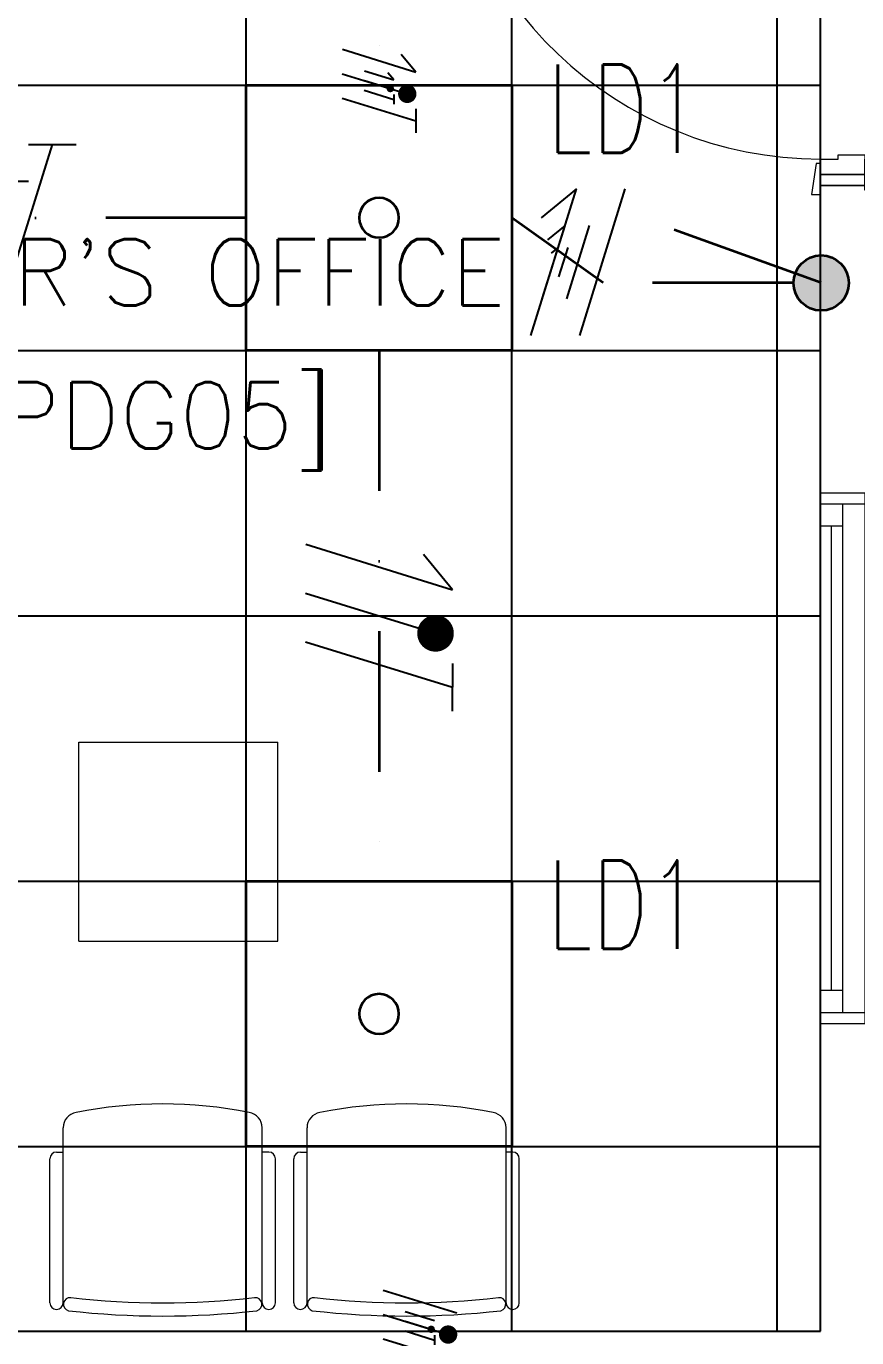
# Model space of a CAD drawing. Header units: inches. Extents: x -12418 to 183584, y -29325 to 19878.
# Drawn here: x 7302 to 9180, y -10032 to -7067 of the extents above; entities that cross this region are included whole.
import ezdxf
from ezdxf.enums import TextEntityAlignment as Align

# ---------------------------------------------------------------- set-up
doc = ezdxf.new("R2010")
doc.units = ezdxf.units.IN
doc.header["$LTSCALE"] = 25
doc.header["$MEASUREMENT"] = 0
doc.linetypes.add('DASHDOT', pattern=[25.4, 12.7, -6.35, 0, -6.35])
doc.layers.get('0').update_dxf_attribs({"color": 8})
for name, color, linetype, lineweight in [('00-Ground Floor$0$72_EGR_BASE_TEXT', 252, 'Continuous', 5), ('00-Ground Floor$0$Aluminum', 251, 'Continuous', 5), ('00-Ground Floor$0$LOADING', 253, 'Continuous', 5), ('00-Ground Floor$0$Walls', 251, 'Continuous', 5), ('00-Ground Floor$0$Wooden Joinery', 251, 'Continuous', 5), ('E-LITE-CIRC-NUMB', 6, 'Continuous', 25), ('E-LITE-CLNG', 150, 'Continuous', 35), ('E-LITE-CLNG-CNDT', 6, 'DASHDOT', 35), ('E-LITE-CTRL', 6, 'Continuous', 25), ('E-LITE-IDEN', 6, 'Continuous', 25), ('E-LITE-SWCH @ 100', 3, 'Continuous', 35), ('E-POWR-WIRE', 6, 'Continuous', 25), ('E-POWR-WIRE @ 100', 6, 'Continuous', 25), ('E-POWR-WIRE @ 20', 6, 'Continuous', 25), ('E-POWR-WIRE @ 50', 6, 'Continuous', 25)]:
    doc.layers.add(name, color=color, linetype=linetype, lineweight=lineweight)
doc.layers.add('00-Ground Floor$0$False Ceiling', color=251, linetype='Continuous')
doc.styles.add('00-Ground Floor$0$SIMPLEX', font='SIMPLEX.shx', dxfattribs={"height": 150})
doc.styles.add('DC_Simplex', font='SIMPLEX.shx', dxfattribs={"width": 0.7})

# ---------------------------------------------------------------- blocks, each defined once
blk = doc.blocks.new('00-Ground Floor$0$A$C72370EFE')
at = {"layer": '00-Ground Floor$0$Wooden Joinery'}
for p, q in [((-0.01, -0.04), (-0.02, -0.04)), ((-0.01, -0.03), (-0.01, -0.07)), ((0, -0.03), (-0.01, -0.03)), ((0.04, -0.03), (0.05, -0.03)), ((0.05, -0.03), (0.05, -0.07)), ((0.05, -0.04), (0.06, -0.04)), ((-0.05, -0.07), (-0.05, -0.16)), ((-0.03, -0.07), (-0.03, -0.16)), ((-0.01, -0.06), (-0.02, -0.06)), ((0, -0.07), (-0.01, -0.07)), ((0.04, -0.07), (0.05, -0.07)), ((0.05, -0.06), (0.06, -0.06)), ((0.07, -0.07), (0.07, -0.16)), ((0.09, -0.07), (0.09, -0.16)), ((-0.01, -0.17), (-0.02, -0.17)), ((-0.01, -0.17), (-0.01, -0.19)), ((0.05, -0.17), (0.06, -0.17)), ((0.05, -0.17), (0.05, -0.19)), ((-0.01, -0.19), (-0.02, -0.19)), ((0.05, -0.19), (0.06, -0.19))]:
    blk.add_line(p, q, dxfattribs=at)
for centre, radius, start, end in [((-0.02, -0.07), 0.03, 90, 180), ((0.06, -0.07), 0.03, 0, 90), ((-0.02, -0.07), 0.01, 90, 180), ((0.06, -0.07), 0.01, 0, 90), ((-0.02, -0.16), 0.03, 180, 270), ((-0.02, -0.16), 0.01, 180, 270), ((0.06, -0.16), 0.01, 270, 0), ((0.06, -0.16), 0.03, 270, 0)]:
    blk.add_arc(centre, radius, start, end, dxfattribs=at)
blk = doc.blocks.new('00-Ground Floor$0$A$C5DAD61B4')
at = {"layer": '00-Ground Floor$0$Wooden Joinery'}
for points in [[(80, 959.1), (80, 969.1), (10, 979.1), (10, 959.1)], [(940, 959.1), (940, 969.1), (1010, 979.1), (1010, 959.1)], [(70, 859.1), (70, 849.1), (0, 839.1), (0, 859.1)], [(120, 859.1), (120, 0), (80, 0), (80, 859.1)], [(950, 859.1), (950, 849.1), (1020, 839.1), (1020, 859.1)]]:
    blk.add_lwpolyline(points, close=True, dxfattribs=at)
for points in [[(45, 859.1), (45, 959.1), (20, 959.1), (20, 859.1), (45, 859.1)], [(45, 859.1), (80, 859.1), (80, 899.1), (90, 899.1), (90, 959.1), (45, 959.1), (45, 859.1)], [(975, 859.1), (940, 859.1), (940, 899.1), (930, 899.1), (930, 959.1), (975, 959.1), (975, 859.1)], [(975, 859.1), (975, 959.1), (1000, 959.1), (1000, 859.1), (975, 859.1)]]:
    blk.add_lwpolyline(points, dxfattribs=at)
blk.add_arc((80, 859.1), 860, 272.666, 0, dxfattribs=at)
at = {"layer": '00-Ground Floor$0$Wooden Joinery', "xscale": 999.9999999998854, "yscale": 999.9999999998854, "zscale": 999.9999999998854, "rotation": 180}
blk.add_blockref('00-Ground Floor$0$A$C72370EFE', (120, 0), dxfattribs=at)
blk = doc.blocks.new('00-Ground Floor$0$GF21016-P')
at = {"layer": '00-Ground Floor$0$LOADING', "extrusion": (-1.24384e-09, -1.20261e-09, -1)}
for p, q in [((0.0128, 0.0179), (0.0128, 0.4136)), ((0.4628, 0.0179), (0.4628, 0.4136)), ((-0.0022, 0.3585), (0.0128, 0.3585)), ((0.4778, 0.3585), (0.4628, 0.3585)), ((-0.0172, 0.0179), (-0.0172, 0.3435)), ((0.4928, 0.0179), (0.4928, 0.3435)), ((0.4778, 0.0029), (0.4778, 0.0029))]:
    blk.add_line(p, q, dxfattribs=at)
for centre, radius, start, end in [((-0.0478, 0.4136), 0.035, 0, 80.6557), ((-0.2378, -0.5362), 1.0036, 78.7568, 101.2432), ((-0.4278, 0.4136), 0.035, 99.3443, 180), ((0.0022, 0.3435), 0.015, 0, 90), ((-0.4778, 0.3435), 0.015, 90, 180), ((-0.0284, 0.0145), 0.015, 284.3864, 95.5209), ((-0.4471, 0.0145), 0.015, 84.4791, 255.6136), ((0.0022, 0.0179), 0.015, 270, 0), ((0.0022, 0.0179), 0.015, 180, 270), ((-0.2378, 1.8734), 1.8855, 263.5119, 276.4881), ((-0.2378, 1.8928), 1.8749, 263.6341, 276.3659), ((-0.4778, 0.0179), 0.015, 270, 0), ((-0.4778, 0.0179), 0.015, 180, 270)]:
    blk.add_arc(centre, radius, start, end, dxfattribs=at)
blk = doc.blocks.new('00-Ground Floor$0$GF21058A-P')
at = {"color": 0}
for p, q in [((-0.225, 0.45), (0.225, 0.45)), ((-0.225, 0), (-0.225, 0.45)), ((0.225, 0), (0.225, 0.45)), ((-0.225, 0), (0.225, 0))]:
    blk.add_line(p, q, dxfattribs=at)
blk = doc.blocks.new('00-Ground Floor$0$A$C37be4daf')
at = {"layer": '00-Ground Floor$0$Aluminum'}
for p, q in [((1416, 598.2), (216, 598.2)), ((241, 498.2), (241, 598.2)), ((291, 548.2), (291, 598.2)), ((1341, 548.2), (1341, 598.2)), ((1391, 498.2), (1391, 598.2)), ((291, 573.2), (1341, 573.2)), ((1391, 548.2), (241, 548.2)), ((1416, 498.2), (216, 498.2))]:
    blk.add_line(p, q, dxfattribs=at)
at = {"layer": '00-Ground Floor$0$Walls'}
for p, q in [((216, 498.2), (216, 598.2)), ((1416, 498.2), (1416, 598.2))]:
    blk.add_line(p, q, dxfattribs=at)
blk = doc.blocks.new('00-Ground Floor$0$A$Ce9e1c4c3')
at = {"layer": '00-Ground Floor$0$False Ceiling', "color": 254, "linetype": 'Continuous'}
for p, q in [((-92200, -10017.4), (-92200, -6347.4)), ((-91600, -10017.4), (-91600, -6347.4)), ((-91000, -10017.4), (-91000, -6347.4)), ((-94542.1, -7200), (-90902.1, -7200)), ((-94542.1, -7800), (-90902.1, -7800)), ((-94542.1, -8400), (-90902.1, -8400)), ((-94542.1, -9000), (-90902.1, -9000)), ((-94542.1, -9600), (-90902.1, -9600))]:
    blk.add_line(p, q, dxfattribs=at)
at = {"layer": '00-Ground Floor$0$False Ceiling', "color": 254}
for p, q in [((-90902.1, -10017.4, 0), (-90902.1, -6347.4, 0)), ((-94542.1, -10017.4, 0), (-90902.1, -10017.4, 0))]:
    blk.add_line(p, q, dxfattribs=at)
blk = doc.blocks.new('00-Ground Floor')
at = {"layer": '00-Ground Floor$0$Walls'}
for p, q in [((9097.9, -7427.4, 0), (9197.9, -7427.4, 0)), ((9097.9, -10017.4, 0), (9097.9, -7427.4, 0)), ((9097.9, -10017.4, 0), (5457.9, -10017.4, 0))]:
    blk.add_line(p, q, dxfattribs=at)
at = {"rotation": 90}
blk.add_blockref('00-Ground Floor$0$A$C37be4daf', (9696.2, -9538.4, 0), dxfattribs=at)
at = {"layer": '00-Ground Floor$0$False Ceiling', "color": 254}
blk.add_blockref('00-Ground Floor$0$A$Ce9e1c4c3', (100000, 0), dxfattribs=at)
at = {"layer": '00-Ground Floor$0$LOADING', "extrusion": (7.77437e-06, 8.59117e-06, -1), "xscale": -1000.000000000004, "yscale": 1000.000000000004, "zscale": 999.9999999999978, "rotation": 359.9999999987463}
blk.add_blockref('00-Ground Floor$0$GF21058A-P', (-7646, -9136, 0), dxfattribs=at)
at = {"layer": '00-Ground Floor$0$LOADING', "extrusion": (2.67577e-11, 8.17196e-07, -1), "xscale": 1000, "yscale": 1000, "zscale": 1000, "rotation": 359.9999748871168}
for p in [(-7848.7, -9971.2, 0), (-8400, -9971.2, 0)]:
    blk.add_blockref('00-Ground Floor$0$GF21016-P', p, dxfattribs=at)
at = {"layer": '00-Ground Floor$0$Wooden Joinery', "rotation": 270}
blk.add_blockref('00-Ground Floor$0$A$C5DAD61B4', (8238.9, -6427.4, 0), dxfattribs=at)
at = {"layer": '00-Ground Floor$0$72_EGR_BASE_TEXT', "extrusion": (8.17011e-07, -7.77426e-06, 1), "insert": (7279.6, -7548.4, 0), "char_height": 150, "attachment_point": 2, "text_direction": (1, 0, -1e-06), "style": '00-Ground Floor$0$SIMPLEX'}
blk.add_mtext("SUPERVISOR'S OFFICE", dxfattribs=at)
at = {"layer": '00-Ground Floor$0$72_EGR_BASE_TEXT', "insert": (7504.2, -7871.8, 0), "char_height": 150, "attachment_point": 2, "style": '00-Ground Floor$0$SIMPLEX'}
blk.add_mtext('[OPDG05]', dxfattribs=at)
blk = doc.blocks.new('*U30')
blk.add_hatch(color=256).paths.add_polyline_path([(0.625, -0.625, 1), (0.625, 0.625, 1)])
blk.add_line((0.625, 0), (3.947, -1.2))
blk.add_circle((0.625, 0), 0.625)
at = {"layer": 'E-LITE-CTRL', "style": 'DC_Simplex', "width": 0.7, "flags": 8}
blk.add_attdef('CONTROL', (-26.627, -10.116), '', height=2, rotation=360, dxfattribs=at)
at = {"layer": 'E-LITE-IDEN', "style": 'DC_Simplex', "width": 0.7, "flags": 8}
blk.add_attdef('TYPE', text='', height=2, rotation=360, dxfattribs=at).set_placement((-31.991, -10.116), align=Align.RIGHT)
blk = doc.blocks.new('*U59')
blk.add_lwpolyline([(-300, 300), (-300, -300), (300, -300), (300, 300)], close=True)
blk.add_circle((0, 0), 45)
at = {"layer": 'E-LITE-CIRC-NUMB', "style": 'DC_Simplex', "width": 0.7, "flags": 8}
blk.add_attdef('CIRCUIT', text='', height=200, rotation=0, dxfattribs=at).set_placement((-473.9, 300), align=Align.RIGHT)
at = {"layer": 'E-LITE-CTRL', "style": 'DC_Simplex', "width": 0.7, "flags": 8}
blk.add_attdef('CONTROL', (1118.9, -935), '', height=200, rotation=360, dxfattribs=at)
at = {"layer": 'E-LITE-IDEN', "style": 'DC_Simplex', "width": 0.7, "flags": 8}
blk.add_attdef('TYPE', (-380, 146.8), '', height=200, rotation=360, dxfattribs=at)
blk = doc.blocks.new('*U77')
for p, q in [((-0.515, -1.66), (0.515, 1.66)), ((0.515, 1.66), (-0.287, 1.001)), ((0.587, -1.663), (1.617, 1.658))]:
    blk.add_line(p, q)
blk = doc.blocks.new('*U1176')
at = {"layer": 'E-POWR-WIRE @ 100', "xscale": 100, "yscale": 100, "zscale": 100}
blk.add_blockref('*U77', (8494.9, -7600.3, 0), dxfattribs=at)
at = {"layer": 'E-POWR-WIRE @ 20', "xscale": 20, "yscale": 20, "zscale": 20}
blk.add_blockref('*U77', (8494.9, -7600.3, 0), dxfattribs=at)
at = {"layer": 'E-POWR-WIRE @ 50', "xscale": 50, "yscale": 50, "zscale": 50}
blk.add_blockref('*U77', (8494.9, -7600.3, 0), dxfattribs=at)
blk = doc.blocks.new('*U74')
for p, q in [((-1.617, -1.658), (-0.587, 1.663)), ((-0.587, 1.663), (-1.389, 1.004)), ((-0.515, -1.66), (0.515, 1.66)), ((0.587, -1.663), (1.617, 1.658)), ((1.078, 1.659), (2.157, 1.657))]:
    blk.add_line(p, q)
at = {"const_width": 0.414}
blk.add_lwpolyline([(0.19, 1.278, 1), (0.604, 1.277, 1)], format="xyb", close=True, dxfattribs=at)
blk = doc.blocks.new('*U1344')
at = {"layer": 'E-POWR-WIRE @ 100', "xscale": 100, "yscale": 100, "zscale": 100}
blk.add_blockref('*U74', (7200, -7500), dxfattribs=at)
at = {"layer": 'E-POWR-WIRE @ 20', "xscale": 20, "yscale": 20, "zscale": 20}
blk.add_blockref('*U74', (7200, -7500), dxfattribs=at)
at = {"layer": 'E-POWR-WIRE @ 50', "xscale": 50, "yscale": 50, "zscale": 50}
blk.add_blockref('*U74', (7200, -7500), dxfattribs=at)
blk = doc.blocks.new('*U82')
for p, q in [((-1.658, 1.617), (1.663, 0.587)), ((1.663, 0.587), (1.004, 1.389)), ((-1.66, 0.515), (1.66, -0.515)), ((-1.663, -0.587), (1.658, -1.617)), ((1.659, -1.078), (1.657, -2.157))]:
    blk.add_line(p, q)
at = {"const_width": 0.414}
blk.add_lwpolyline([(1.278, -0.19, 1), (1.277, -0.604, 1)], format="xyb", close=True, dxfattribs=at)
blk = doc.blocks.new('*U1402')
at = {"layer": 'E-POWR-WIRE @ 100', "xscale": 100, "yscale": 100, "zscale": 100}
blk.add_blockref('*U82', (8100, -8400), dxfattribs=at)
at = {"layer": 'E-POWR-WIRE @ 20', "xscale": 20, "yscale": 20, "zscale": 20}
blk.add_blockref('*U82', (8100, -7200), dxfattribs=at)
at = {"layer": 'E-POWR-WIRE @ 50', "xscale": 50, "yscale": 50, "zscale": 50}
blk.add_blockref('*U82', (8100, -7200), dxfattribs=at)
blk = doc.blocks.new('*U83')
for p, q in [((-1.658, 1.617), (1.663, 0.587)), ((-1.66, 0.515), (1.66, -0.515)), ((-1.663, -0.587), (1.658, -1.617)), ((1.659, -1.078), (1.657, -2.157))]:
    blk.add_line(p, q)
at = {"const_width": 0.414}
blk.add_lwpolyline([(1.278, -0.19, 1), (1.277, -0.604, 1)], format="xyb", close=True, dxfattribs=at)
blk = doc.blocks.new('*U1405')
at = {"layer": 'E-POWR-WIRE @ 100', "xscale": 100, "yscale": 100, "zscale": 100}
blk.add_blockref('*U83', (8192.4, -11205.3, 0), dxfattribs=at)
at = {"layer": 'E-POWR-WIRE @ 20', "xscale": 20, "yscale": 20, "zscale": 20}
blk.add_blockref('*U83', (8192.4, -10005.3, 0), dxfattribs=at)
at = {"layer": 'E-POWR-WIRE @ 50', "xscale": 50, "yscale": 50, "zscale": 50}
blk.add_blockref('*U83', (8192.4, -10005.3, 0), dxfattribs=at)

msp = doc.modelspace()

# ---------------------------------------------------------------- linework, layer by layer
at = {"layer": 'E-LITE-CLNG-CNDT'}
for points in [[(8100, -6000), (8100, -7200)], [(7800, -7500), (6600, -7500)], [(8100, -7800), (8100, -9000)]]:
    msp.add_lwpolyline(points, dxfattribs=at)
at = {"layer": 'E-LITE-CLNG-CNDT', "elevation": 0}
msp.add_lwpolyline([(9035.4, -7647.4), (8606.4, -7647.4), (8400, -7500)], dxfattribs=at)

# ---------------------------------------------------------------- block references
at = {"layer": 'E-LITE-CLNG'}
ref = msp.add_blockref('*U59', (8100, -7500), dxfattribs=dict(at, xscale=-1))
ref.add_attrib('TYPE', 'LD1', (8480, -7353.2), dxfattribs={"layer": 'E-LITE-IDEN', "height": 200, "rotation": 0, "style": 'DC_Simplex', "width": 0.7, "flags": 8})
ref = msp.add_blockref('*U59', (8100, -9300), dxfattribs=dict(at, xscale=-1))
ref.add_attrib('TYPE', 'LD1', (8480, -9153.2), dxfattribs={"layer": 'E-LITE-IDEN', "height": 200, "rotation": 0, "style": 'DC_Simplex', "width": 0.7, "flags": 8})
at = {"layer": 'E-LITE-CLNG-CNDT', "color": 1}
msp.add_blockref('00-Ground Floor', (0, 0), dxfattribs=at)
at = {"layer": 'E-LITE-SWCH @ 100', "xscale": 100, "yscale": 100, "zscale": 100, "rotation": 180}
msp.add_blockref('*U30', (9162.1, -7647.4, 0), dxfattribs=at)
at = {"layer": 'E-POWR-WIRE'}
for name in ['*U1402', '*U1344', '*U1176', '*U1405']:
    msp.add_blockref(name, (0, 0), dxfattribs=at)

doc.saveas('drawing.dxf')
